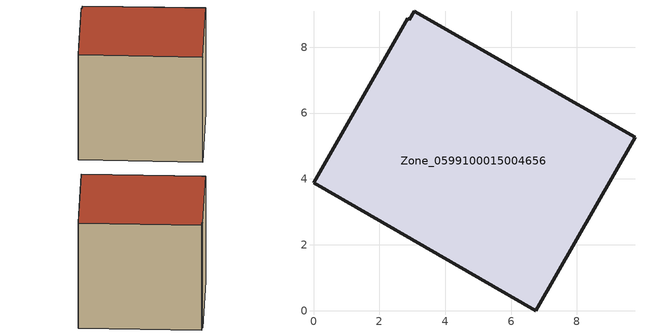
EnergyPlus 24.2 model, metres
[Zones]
Zone_0599100015004656
 floor ground (C_G): 0,3.88 2.85,8.87 2.91,8.84 3.06,9.09 9.76,5.26 6.75,0 z0.82
 wall outside (C_F): 0,3.88 6.75,0 9.76,5.26 3.06,9.09 2.91,8.84 2.85,8.87 0,3.88 z0.82:8.41
 roof outside (C_R): 2.85,8.87 0,3.88 6.75,0 9.76,5.26 3.06,9.09 2.91,8.84 z8.41
[BUILDING]
Pand.0599100015004656: North Axis=0; Terrain=City; Loads Convergence Tolerance Value=0.04; Temperature Convergence Tolerance Value=0.4; Solar Distribution=FullExterior; Maximum Number of Warmup Days=25; Minimum Number of Warmup Days=1
[Site:Location]
Rotterdam.The.Hague.AP_ZH_NLD Design_Conditions: Latitude=51.96; Longitude=4.45; Time Zone=1; Elevation=-4.5
[SITE:GROUNDTEMPERATURE:BUILDINGSURFACE]
18, 18, 18, 18, 18, 18, 18, 18, 18, 18, 18, 18
[MATERIAL] Thermal Absorptance=0.9; Solar Absorptance=0.7; Visible Absorptance=0.7
Name | Roughness | Thickness | Conductivity | Density | Specific Heat
G.TI.1946-1964 | MediumSmooth | 0.15 | 1 | 540 | 1210
F.TI.1946-1964 | Rough | 0.3 | 0.857143 | 1920 | 840
R.TI.1946-1964 | MediumRough | 0.2 | 0.277778 | 1500 | 1000
[CONSTRUCTION]
C_G: G.TI.1946-1964
C_F: F.TI.1946-1964
C_R: R.TI.1946-1964
[ZONE]
Zone_0599100015004656: Type=1; Multiplier=1; Ceiling Height=Autocalculate; Volume=Autocalculate; Floor Area=autocalculate; Part of Total Floor Area=Yes
[ZONEINFILTRATION:DESIGNFLOWRATE]
Infil_Zone_0599100015004656: Zone or ZoneList or Space or SpaceList=Zone_0599100015004656; Schedule=AlwaysOn; Design Flow Rate Calculation Method=Flow/Area; Flow Rate per Floor Area=0.003; Constant Term Coefficient=1; Temperature Term Coefficient=0; Velocity Term Coefficient=0; Velocity Squared Term Coefficient=0
[HVACTEMPLATE:ZONE:IDEALLOADSAIRSYSTEM]
Zone_0599100015004656: Maximum Heating Supply Air Temperature=50; Minimum Cooling Supply Air Temperature=13; Maximum Heating Supply Air Humidity Ratio=0.0156; Minimum Cooling Supply Air Humidity Ratio=0.0077; Heating Limit=NoLimit; Cooling Limit=NoLimit; Dehumidification Control Type=ConstantSensibleHeatRatio; Cooling Sensible Heat Ratio=0.7; Dehumidification Setpoint=60; Humidification Control Type=None; Humidification Setpoint=30; Outdoor Air Method=None; Outdoor Air Flow Rate per Person=0.00944; Outdoor Air Flow Rate per Zone Floor Area=0; Outdoor Air Flow Rate per Zone=0; Demand Controlled Ventilation Type=None; Outdoor Air Economizer Type=NoEconomizer; Heat Recovery Type=None; Sensible Heat Recovery Effectiveness=0.7; Latent Heat Recovery Effectiveness=0.65
[ZONECONTROL:THERMOSTAT]
ThermostatControl_Zone_0599100015004656: Zone or ZoneList=Zone_0599100015004656; Control Type Schedule=DualSetpointControlType; Control 1=Thermostat_Zone_0599100015004656; Temperature Difference Between Cutout And Setpoint=0
[THERMOSTATSETPOINT:DUALSETPOINT]
Thermostat_Zone_0599100015004656: Heating Setpoint Temperature Schedule=HeatingSetpoint_Zone_0599100015004656; Cooling Setpoint Temperature Schedule=CoolingSetpoint_Zone_0599100015004656
[SCHEDULE:COMPACT]
HeatingSetpoint_Zone_0599100015004656: Through: 12/31, For: AllDays, Until: 24:00, 21
CoolingSetpoint_Zone_0599100015004656: Through: 12/31, For: AllDays, Until: 24:00, 24
DualSetpointControlType: Through: 12/31, For: AllDays, Until: 24:00, 4
AlwaysOn: Through: 12/31, For: AllDays, Until: 24:00, 1
